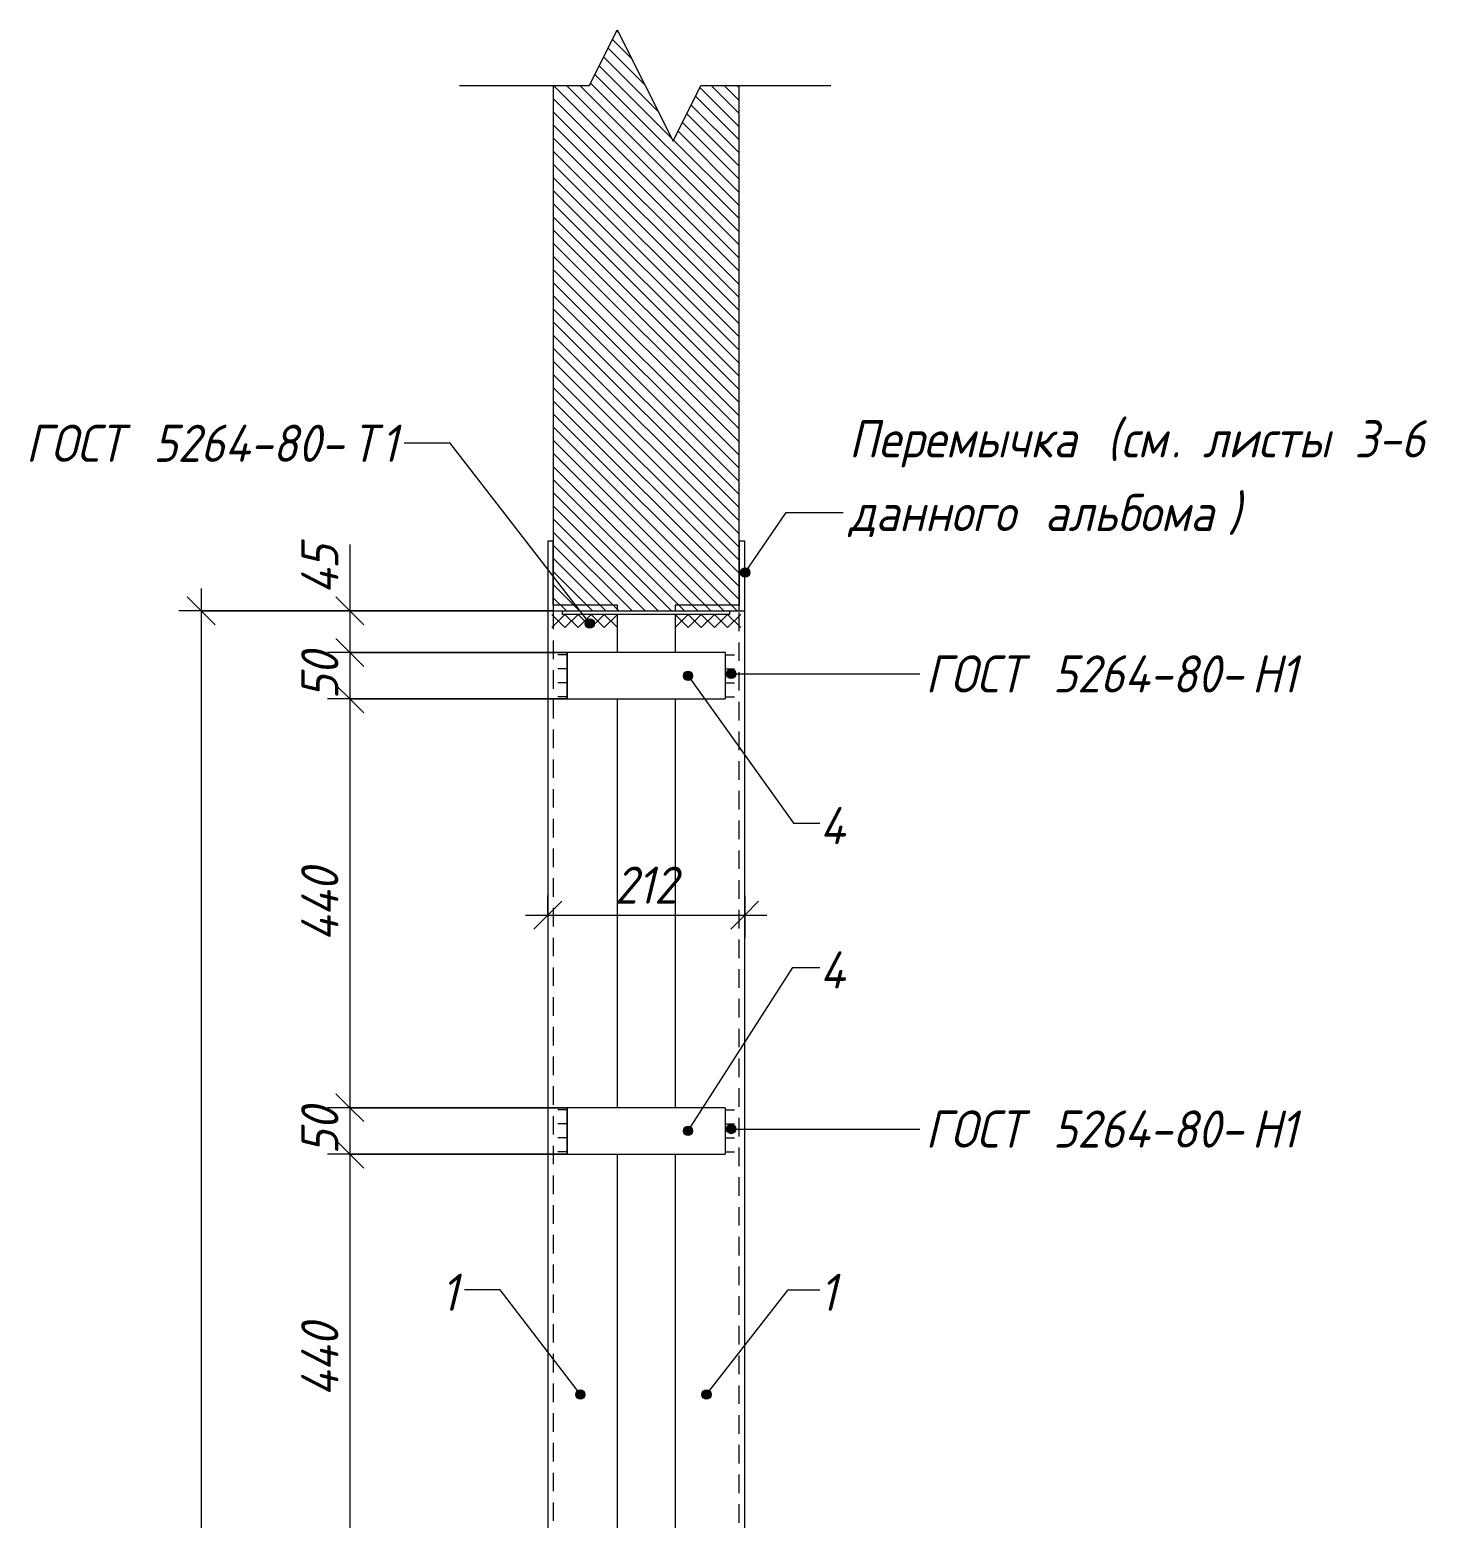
# Model space of a CAD drawing. Header units: millimetres. Extents: x -11164 to -4227, y -523 to 5092.
# Drawn here: x -11164 to -9659, y 1123 to 2726 of the extents above; entities that cross this region are included whole.
import ezdxf

# ---------------------------------------------------------------- set-up
doc = ezdxf.new("R2010")
doc.units = ezdxf.units.MM
doc.linetypes.add('200_ШТРИХ_ш1п0_6_', pattern=[32, 20, -12])
for name, color, linetype, lineweight in [('A-ANNO-DIMS', 7, 'Continuous', 9), ('A-ANNO-DIMS-20', 7, 'Continuous', 9), ('A-DETL-1', 7, 'Continuous', 5), ('A-DETL-2', 7, '200_ШТРИХ_ш1п0_6_', 5), ('A-DETL-GENF-1', 7, 'Continuous', 5), ('A-GENM', 7, 'Continuous', 9), ('A-GENM-IDEN', 7, 'Continuous', 9), ('A-WALL-1', 7, 'Continuous', 18), ('A-WALL-PATT-1', 7, 'Continuous', 5), ('G-ANNO-TEXT', 7, 'Continuous', 9), ('S-BEAM', 7, 'Continuous', 9), ('S-BEAM-1', 7, 'Continuous', 18)]:
    doc.layers.add(name, color=color, linetype=linetype, lineweight=lineweight)
doc.styles.add('ISOCPEUR_I', font='isocpeui.ttf', dxfattribs={"width": 0.9, "height": 40})
doc.dimstyles.new('ISO-2_0_0_9К_СРЕДНИЙ', dxfattribs={"dimscale": 304.8, "dimtxt": 39.839247, "dimasz": 0.098425, "dimexe": 0.07874, "dimexo": 0, "dimgap": 0, "dimtad": 1, "dimdec": 0, "dimzin": 0, "dimdsep": 46, "dimtxsty": 'ISOCPEUR_I', "dimblk1": 'OBLIQUE', "dimblk2": 'OBLIQUE', "dimsah": 1, "dimcen": 0.09, "dimdle": 0.07874, "dimazin": 0, "dimtfac": 1, "dimtdec": 4, "dimtix": 1, "dimtmove": 1, "dimatfit": 3, "dimfxl": 1, "dimtvp": 1, "dimtolj": 1, "dimtzin": 0, "dimarcsym": 2})
doc.dimstyles.new('ISO-2_0_0_9К_СРЕДНИЙ_1', dxfattribs={"dimscale": 304.8, "dimtxt": 39.839247, "dimasz": 0.098425, "dimexe": 0.07874, "dimexo": 0, "dimgap": 0, "dimtad": 1, "dimdec": 0, "dimzin": 0, "dimdsep": 46, "dimtxsty": 'ISOCPEUR_I', "dimblk1": 'OBLIQUE', "dimblk2": 'OBLIQUE', "dimsah": 1, "dimcen": 0.09, "dimdle": 0.07874, "dimazin": 0, "dimtfac": 1, "dimtdec": 4, "dimtix": 1, "dimtmove": 0, "dimatfit": 3, "dimfxl": 1, "dimtvp": 1, "dimtolj": 1, "dimtzin": 0, "dimarcsym": 2})

# ---------------------------------------------------------------- blocks, each defined once
blk = doc.blocks.new('Стойка_Влож_Полоса боковая - Полоса-27101091-АР1_1_СМ-3')
at = {"layer": 'A-GENM'}
for p, q in [((-10585, 2005), (-10585, 2055)), ((-10415, 2055), (-10585, 2055)), ((-10415, 2055), (-10415, 2005)), ((-10585, 2005), (-10415, 2005))]:
    blk.add_line(p, q, dxfattribs=at)
blk = doc.blocks.new('Стойка_Влож_Уголок - Уголок-25666527-АР1_1_СМ-3')
at = {"layer": 'A-GENM'}
for p, q in [((-10394, -55), (-10394, 2100)), ((-10469, 2096), (-10469, 2055)), ((-10469, 2005), (-10469, 1565)), ((-10469, 1515), (-10469, 1075)), ((-10469, 1025), (-10469, 585)), ((-10469, 535), (-10469, 95)), ((-10469, 45), (-10469, -55))]:
    blk.add_line(p, q, dxfattribs=at)
blk = doc.blocks.new('Стойка_Влож_Уголок - Уголок-25666528-АР1_1_СМ-3')
at = {"layer": 'A-GENM'}
for p, q in [((-10606, 2100), (-10606, -55)), ((-10531, 2055), (-10531, 2096)), ((-10531, 1565), (-10531, 2005)), ((-10531, 1075), (-10531, 1515)), ((-10531, 585), (-10531, 1025)), ((-10531, 95), (-10531, 535)), ((-10531, -55), (-10531, 45))]:
    blk.add_line(p, q, dxfattribs=at)
blk = doc.blocks.new('ПР_Пластина - ПР_Пластина-25628647-АР1_1_СМ-3')
at = {"layer": 'S-BEAM'}
for p, q in [((-10590, 2096), (-10590, 2100)), ((-10410, 2096), (-10410, 2100)), ((-10410, 2096), (-10590, 2096))]:
    blk.add_line(p, q, dxfattribs=at)
blk = doc.blocks.new('ПР_Уголок - ПР_Уголок-27029759-АР1_1_СМ-3')
at = {"layer": 'S-BEAM-1'}
for p, q in [((-10600, 2175), (-10606, 2175)), ((-10606, 2175), (-10606, 2100)), ((-10600, 2106), (-10600, 2175)), ((-10606, 2100), (-10531, 2100)), ((-10531, 2106), (-10600, 2106)), ((-10531, 2100), (-10531, 2106))]:
    blk.add_line(p, q, dxfattribs=at)
blk = doc.blocks.new('ПР_Уголок - ПР_Уголок-27029760-АР1_1_СМ-3')
at = {"layer": 'S-BEAM-1'}
for p, q in [((-10394, 2175), (-10400, 2175)), ((-10400, 2175), (-10400, 2106)), ((-10394, 2100), (-10394, 2175)), ((-10400, 2106), (-10469, 2106)), ((-10469, 2106), (-10469, 2100)), ((-10469, 2100), (-10394, 2100))]:
    blk.add_line(p, q, dxfattribs=at)
blk = doc.blocks.new('DET_L_Линия разрыва1 - М20-27083816-АР1_1_СМ-3')
at = {"layer": 'A-DETL-GENF-1'}
for p, q in [((-10561.1, 2665.5), (-10531.1, 2725.5)), ((-10531.1, 2725.5), (-10471.1, 2605.5)), ((-10701.1, 2665.5), (-10561.1, 2665.5)), ((-10471.1, 2605.5), (-10441.1, 2665.5)), ((-10441.1, 2665.5), (-10301.1, 2665.5))]:
    blk.add_line(p, q, dxfattribs=at)
blk = doc.blocks.new('DIMBLOCK1-АР1_1_СМ-3')
at = {"layer": 'A-ANNO-DIMS-20'}
for p, q in [((-10819.1, 2171.4), (-10819.1, 2117.8)), ((-10819.1, 2124), (-10819.1, 2055)), ((-10819.1, 2117.8), (-10819.1, 2077.5)), ((-10600.2, 2100), (-10843.1, 2100)), ((-10819.1, 2100), (-10600.2, 2100)), ((-10585, 2055), (-10843.1, 2055)), ((-10819.1, 2055), (-10585, 2055))]:
    blk.add_line(p, q, dxfattribs=at)
at = {"layer": 'A-ANNO-DIMS-20', "lineweight": 20}
for p, q in [((-10819.1, 2100), (-10834.1, 2115)), ((-10819.1, 2100), (-10804.1, 2085)), ((-10819.1, 2055), (-10834.1, 2070)), ((-10819.1, 2055), (-10804.1, 2040))]:
    blk.add_line(p, q, dxfattribs=at)
at = {"layer": 'A-ANNO-DIMS-20', "color": 0, "insert": (-10871.4, 2117.8), "char_height": 40, "width": 64.356, "attachment_point": 1, "rotation": 90, "line_spacing_factor": 1.149209, "style": 'ISOCPEUR_I'}
blk.add_mtext('45', dxfattribs=at)
blk = doc.blocks.new('_Oblique')
at = {"color": 0, "linetype": 'ByBlock', "lineweight": -2}
blk.add_line((-0.5, -0.5), (0.5, 0.5), dxfattribs=at)
blk = doc.blocks.new('DIMBLOCK2-АР1_1_СМ-3')
at = {"layer": 'A-ANNO-DIMS-20', "lineweight": 20}
for p, q in [((-10819.1, 2055), (-10834.1, 2070)), ((-10819.1, 2055), (-10804.1, 2040)), ((-10819.1, 2005), (-10834.1, 2020)), ((-10819.1, 2005), (-10804.1, 1990))]:
    blk.add_line(p, q, dxfattribs=at)
at = {"layer": 'A-ANNO-DIMS-20'}
for p, q in [((-10585, 2055), (-10843.1, 2055)), ((-10819.1, 2055), (-10819.1, 2005)), ((-10819.1, 2055), (-10585, 2055)), ((-10585, 2005), (-10843.1, 2005)), ((-10819.1, 2005), (-10585, 2005))]:
    blk.add_line(p, q, dxfattribs=at)
at = {"layer": 'A-ANNO-DIMS-20', "color": 0, "insert": (-10871.4, 2004.7), "char_height": 40, "width": 60.678, "attachment_point": 1, "rotation": 90, "line_spacing_factor": 1.149209, "style": 'ISOCPEUR_I'}
blk.add_mtext('50', dxfattribs=at)
blk = doc.blocks.new('DIMBLOCK3-АР1_1_СМ-3')
at = {"layer": 'A-ANNO-DIMS-20', "lineweight": 20}
for p, q in [((-10819.1, 2005), (-10834.1, 2020)), ((-10819.1, 2005), (-10804.1, 1990)), ((-10819.1, 1565), (-10834.1, 1580)), ((-10819.1, 1565), (-10804.1, 1550))]:
    blk.add_line(p, q, dxfattribs=at)
at = {"layer": 'A-ANNO-DIMS-20'}
for p, q in [((-10585, 2005), (-10843.1, 2005)), ((-10819.1, 2005), (-10819.1, 1565)), ((-10819.1, 2005), (-10585, 2005)), ((-10585, 1565), (-10843.1, 1565)), ((-10819.1, 1565), (-10585, 1565))]:
    blk.add_line(p, q, dxfattribs=at)
at = {"layer": 'A-ANNO-DIMS-20', "color": 0, "insert": (-10871.4, 1744), "char_height": 40, "width": 98.372, "attachment_point": 1, "rotation": 90, "line_spacing_factor": 1.149209, "style": 'ISOCPEUR_I'}
blk.add_mtext('440', dxfattribs=at)
blk = doc.blocks.new('DIMBLOCK4-АР1_1_СМ-3')
at = {"layer": 'A-ANNO-DIMS-20', "lineweight": 20}
for p, q in [((-10819.1, 1565), (-10834.1, 1580)), ((-10819.1, 1565), (-10804.1, 1550)), ((-10819.1, 1515), (-10834.1, 1530)), ((-10819.1, 1515), (-10804.1, 1500))]:
    blk.add_line(p, q, dxfattribs=at)
at = {"layer": 'A-ANNO-DIMS-20'}
for p, q in [((-10585, 1565), (-10843.1, 1565)), ((-10819.1, 1565), (-10819.1, 1515)), ((-10819.1, 1565), (-10585, 1565)), ((-10585, 1515), (-10843.1, 1515)), ((-10819.1, 1515), (-10585, 1515))]:
    blk.add_line(p, q, dxfattribs=at)
at = {"layer": 'A-ANNO-DIMS-20', "color": 0, "insert": (-10871.4, 1514.7), "char_height": 40, "width": 60.678, "attachment_point": 1, "rotation": 90, "line_spacing_factor": 1.149209, "style": 'ISOCPEUR_I'}
blk.add_mtext('50', dxfattribs=at)
blk = doc.blocks.new('DIMBLOCK5-АР1_1_СМ-3')
at = {"layer": 'A-ANNO-DIMS-20', "lineweight": 20}
for p, q in [((-10819.1, 1515), (-10834.1, 1530)), ((-10819.1, 1515), (-10804.1, 1500)), ((-10819.1, 1075), (-10834.1, 1090)), ((-10819.1, 1075), (-10804.1, 1060))]:
    blk.add_line(p, q, dxfattribs=at)
at = {"layer": 'A-ANNO-DIMS-20'}
for p, q in [((-10585, 1515), (-10843.1, 1515)), ((-10819.1, 1515), (-10819.1, 1075)), ((-10819.1, 1515), (-10585, 1515)), ((-10585, 1075), (-10843.1, 1075)), ((-10819.1, 1075), (-10585, 1075))]:
    blk.add_line(p, q, dxfattribs=at)
at = {"layer": 'A-ANNO-DIMS-20', "color": 0, "insert": (-10871.4, 1254), "char_height": 40, "width": 98.372, "attachment_point": 1, "rotation": 90, "line_spacing_factor": 1.149209, "style": 'ISOCPEUR_I'}
blk.add_mtext('440', dxfattribs=at)
blk = doc.blocks.new('DIMBLOCK12-АР1_1_СМ-3')
at = {"layer": 'A-ANNO-DIMS-20'}
for p, q in [((-10979.1, 2124), (-10979.1, -154)), ((-10687, 2100), (-11003.1, 2100)), ((-10979.1, 2100), (-10687, 2100)), ((-10957.9, -130), (-11003.1, -130)), ((-10979.1, -130), (-10957.9, -130))]:
    blk.add_line(p, q, dxfattribs=at)
at = {"layer": 'A-ANNO-DIMS-20', "lineweight": 20}
for p, q in [((-10979.1, 2100), (-10994.1, 2115)), ((-10979.1, 2100), (-10964.1, 2085)), ((-10979.1, -130), (-10994.1, -115)), ((-10979.1, -130), (-10964.1, -145))]:
    blk.add_line(p, q, dxfattribs=at)
at = {"layer": 'A-ANNO-DIMS-20', "color": 0, "insert": (-11031.4, 934.4), "char_height": 40, "width": 121.356, "attachment_point": 1, "rotation": 90, "line_spacing_factor": 1.149209, "style": 'ISOCPEUR_I'}
blk.add_mtext('2230', dxfattribs=at)
blk = doc.blocks.new('DIMBLOCK13-АР1_1_СМ-3')
at = {"layer": 'A-ANNO-DIMS-20'}
for p, q in [((-10606, 1793.5), (-10606, 1748.3)), ((-10606, 1772.3), (-10606, 1793.5)), ((-10394, 1793.5), (-10394, 1748.3)), ((-10394, 1772.3), (-10394, 1793.5)), ((-10630, 1772.3), (-10370, 1772.3))]:
    blk.add_line(p, q, dxfattribs=at)
at = {"layer": 'A-ANNO-DIMS-20', "lineweight": 20}
for p, q in [((-10606, 1772.3), (-10591, 1787.3)), ((-10394, 1772.3), (-10379, 1787.3)), ((-10606, 1772.3), (-10621, 1757.3)), ((-10394, 1772.3), (-10409, 1757.3))]:
    blk.add_line(p, q, dxfattribs=at)
at = {"layer": 'A-ANNO-DIMS-20', "color": 0, "insert": (-10534.1, 1824.6), "char_height": 40, "width": 81.824, "attachment_point": 1, "line_spacing_factor": 1.149209, "style": 'ISOCPEUR_I'}
blk.add_mtext('212', dxfattribs=at)

msp = doc.modelspace()

# ---------------------------------------------------------------- hatches: boundary and pattern name
at = {"layer": 'A-GENM-IDEN'}
h = msp.add_hatch(color=256, dxfattribs=at)
edge = h.paths.add_edge_path(flags=0)
edge.add_arc((-10455, 2030), 5, 0, 360)
h = msp.add_hatch(color=256, dxfattribs=at)
edge = h.paths.add_edge_path(flags=0)
edge.add_arc((-10455, 1540), 5, 0, 360)
h = msp.add_hatch(color=256, dxfattribs=at)
edge = h.paths.add_edge_path(flags=0)
edge.add_arc((-10570.9, 1256.1), 5, 0, 360)
h = msp.add_hatch(color=256, dxfattribs=at)
edge = h.paths.add_edge_path(flags=0)
edge.add_arc((-10435.1, 1256.1), 5, 0, 360)
at = {"layer": 'A-WALL-PATT-1'}
h = msp.add_hatch(dxfattribs=at)
h.set_pattern_fill('FP_2', color=256, style=0, pattern_type=2)
h.set_pattern_definition([(135, (-9142.308, 4305), (-7.071068, -7.071068), [])])
h.paths.add_polyline_path([(-10600, 2100), (-10400, 2100), (-10400, 2665.5), (-10441.1, 2665.5), (-10471.1, 2605.5), (-10531.1, 2725.5), (-10561.1, 2665.5), (-10600, 2665.5), (-10600, 2605.5)], flags=0)
at = {"layer": 'G-ANNO-TEXT'}
h = msp.add_hatch(color=256, dxfattribs=at)
edge = h.paths.add_edge_path(flags=0)
edge.add_arc((-10393.4, 2141.1), 5, 0, 360)
h = msp.add_hatch(color=256, dxfattribs=at)
edge = h.paths.add_edge_path(flags=0)
edge.add_arc((-10560.8, 2086.2), 5, 0, 360)
h = msp.add_hatch(color=256, dxfattribs=at)
edge = h.paths.add_edge_path(flags=0)
edge.add_arc((-10408.5, 2032), 5, 0, 360)
h = msp.add_hatch(color=256, dxfattribs=at)
edge = h.paths.add_edge_path(flags=0)
edge.add_arc((-10408.5, 1542), 5, 0, 360)

# ---------------------------------------------------------------- linework, layer by layer
at = {"layer": 'A-DETL-1'}
for p, q in [((-10601.7, 2096), (-10587.6, 2081.9)), ((-10587.6, 2096), (-10601.7, 2081.9)), ((-10587.6, 2096), (-10573.4, 2081.9)), ((-10573.4, 2096), (-10587.6, 2081.9)), ((-10573.4, 2096), (-10559.3, 2081.9)), ((-10559.3, 2096), (-10573.4, 2081.9)), ((-10559.3, 2096), (-10545.1, 2081.9)), ((-10545.1, 2096), (-10559.3, 2081.9)), ((-10545.1, 2096), (-10531, 2081.9)), ((-10531, 2096), (-10545.1, 2081.9)), ((-10454.9, 2096), (-10469, 2081.9)), ((-10469, 2096), (-10454.9, 2081.9)), ((-10440.7, 2096), (-10454.9, 2081.9)), ((-10454.9, 2096), (-10440.7, 2081.9)), ((-10426.6, 2096), (-10440.7, 2081.9)), ((-10440.7, 2096), (-10426.6, 2081.9)), ((-10412.4, 2096), (-10426.6, 2081.9)), ((-10426.6, 2096), (-10412.4, 2081.9)), ((-10398.3, 2096), (-10412.4, 2081.9)), ((-10412.4, 2096), (-10398.3, 2081.9)), ((-10585, 2052.5), (-10595, 2052.5)), ((-10585, 2055), (-10585, 2005)), ((-10415, 2055), (-10415, 2005)), ((-10415, 2052.5), (-10405, 2052.5)), ((-10585, 2037.5), (-10595, 2037.5)), ((-10415, 2037.5), (-10405, 2037.5)), ((-10585, 2022.5), (-10595, 2022.5)), ((-10415, 2022.5), (-10405, 2022.5)), ((-10585, 2007.5), (-10595, 2007.5)), ((-10415, 2007.5), (-10405, 2007.5)), ((-10585, 1562.5), (-10595, 1562.5)), ((-10585, 1565), (-10585, 1515)), ((-10415, 1565), (-10415, 1515)), ((-10415, 1562.5), (-10405, 1562.5)), ((-10585, 1547.5), (-10595, 1547.5)), ((-10415, 1547.5), (-10405, 1547.5)), ((-10585, 1532.5), (-10595, 1532.5)), ((-10415, 1532.5), (-10405, 1532.5)), ((-10585, 1517.5), (-10595, 1517.5)), ((-10415, 1517.5), (-10405, 1517.5))]:
    msp.add_line(p, q, dxfattribs=at)
at = {"layer": 'A-DETL-2'}
for p, q in [((-10600, 2100), (-10600, -130)), ((-10400, -130), (-10400, 2100))]:
    msp.add_line(p, q, dxfattribs=at)
at = {"layer": 'A-GENM-IDEN'}
for p, q in [((-10455, 2030), (-10341.3, 1871.2)), ((-10341.3, 1871.2), (-10313.1, 1871.2)), ((-10455, 1540), (-10342.3, 1715.8)), ((-10342.3, 1715.8), (-10313.1, 1715.8)), ((-10657.1, 1368.7), (-10695.6, 1368.7)), ((-10570.9, 1256.1), (-10657.1, 1368.7)), ((-10435.1, 1256.1), (-10347.3, 1368.7)), ((-10347.3, 1368.7), (-10313.1, 1368.7))]:
    msp.add_line(p, q, dxfattribs=at)
for centre in [(-10455, 2030), (-10455, 1540), (-10570.9, 1256.1), (-10435.1, 1256.1)]:
    msp.add_circle(centre, 5, dxfattribs=at)
at = {"layer": 'A-WALL-1'}
for p, q in [((-10600, 2665.5), (-10600, 2100)), ((-10400, 2100), (-10400, 2665.5)), ((-10600, 2100), (-10400, 2100))]:
    msp.add_line(p, q, dxfattribs=at)
at = {"layer": 'G-ANNO-TEXT'}
for p, q in [((-10746.2, 2280.3), (-10760.6, 2280.3)), ((-10711.2, 2280.3), (-10746.2, 2280.3)), ((-10560.8, 2086.2), (-10711.2, 2280.3)), ((-10393.4, 2141.1), (-10349.2, 2205.7)), ((-10349.2, 2205.7), (-10287.8, 2205.7)), ((-10408.5, 2032), (-10205.4, 2032)), ((-10408.5, 1542), (-10205.4, 1542))]:
    msp.add_line(p, q, dxfattribs=at)
for centre in [(-10393.4, 2141.1), (-10560.8, 2086.2), (-10408.5, 2032), (-10408.5, 1542)]:
    msp.add_circle(centre, 5, dxfattribs=at)

# ---------------------------------------------------------------- block references
at = {"layer": 'A-DETL-GENF-1'}
msp.add_blockref('DET_L_Линия разрыва1 - М20-27083816-АР1_1_СМ-3', (0, 0), dxfattribs=at)
at = {"layer": 'A-GENM'}
for name, p in [('Стойка_Влож_Уголок - Уголок-25666528-АР1_1_СМ-3', (0, 0)), ('Стойка_Влож_Уголок - Уголок-25666527-АР1_1_СМ-3', (0, 0)), ('Стойка_Влож_Полоса боковая - Полоса-27101091-АР1_1_СМ-3', (0, 0)), ('Стойка_Влож_Полоса боковая - Полоса-27101091-АР1_1_СМ-3', (0, -490))]:
    msp.add_blockref(name, p, dxfattribs=at)
at = {"layer": 'S-BEAM'}
for name in ['ПР_Уголок - ПР_Уголок-27029759-АР1_1_СМ-3', 'ПР_Уголок - ПР_Уголок-27029760-АР1_1_СМ-3', 'ПР_Пластина - ПР_Пластина-25628647-АР1_1_СМ-3']:
    msp.add_blockref(name, (0, 0), dxfattribs=at)

# ---------------------------------------------------------------- texts
at = {"layer": 'A-GENM-IDEN', "char_height": 40, "attachment_point": 1, "style": 'ISOCPEUR_I'}
for s, insert, width in [('\\fISOCPEUR|b0|i1|c204|p34|;\\W.9;4', (-10313.1, 1888.7), 37.519), ('\\fISOCPEUR|b0|i1|c204|p34|;\\W.9;4', (-10313.1, 1733.3), 37.519), ('\\fISOCPEUR|b0|i1|c204|p34|;\\W.9;1', (-10720.7, 1386.2), 23.089), ('\\fISOCPEUR|b0|i1|c204|p34|;\\W.9;1', (-10313.1, 1386.2), 23.089)]:
    msp.add_mtext(s, dxfattribs=dict(at, insert=insert, width=width))
at = {"layer": 'G-ANNO-TEXT', "char_height": 40, "attachment_point": 1, "style": 'ISOCPEUR_I'}
for s, insert, width in [(' (', (-10027.1, 2305.1), 46.177), ('ГОСТ', (-11167.9, 2300.3), 138.532), (' 5264-80-', (-11053.6, 2300.3), 287.164), ('\\fISOCPEUR|b0|i1|c204|p34|;\\W.9;Т', (-10816.6, 2300.3), 37.519), ('\\fISOCPEUR|b0|i1|c204|p34|;\\W.9;1', (-10785.7, 2300.3), 23.089), ('Перемычка', (-10281.8, 2305.1), 308.81), ('см', (-9989, 2305.1), 64.937), ('листы', (-9900.8, 2305.1), 170.278), (' 3-6 ', (-9760.4, 2305.1), 132.759), ('. ', (-9935.4, 2305.1), 41.848), ('\\fISOCPEUR|b0|i1|c204|p34|;\\W.9;)', (-9873.5, 2225.7), 18.759), ('данного', (-10281.8, 2225.7), 228), ('\\fISOCPEUR|b0|i1|c204|p34|;\\W.9; ', (-10093.7, 2225.7), 27.418), ('альбома', (-10071.1, 2225.7), 239.544), ('ГОСТ', (-10199.4, 2052), 138.532), (' 5264-80-', (-10085.1, 2052), 287.164), ('\\fISOCPEUR|b0|i1|c204|p34|;\\W.9;Н', (-9848.1, 2052), 37.519), ('\\fISOCPEUR|b0|i1|c204|p34|;\\W.9;1', (-9817.2, 2052), 23.089), ('ГОСТ', (-10199.4, 1562), 138.532), (' 5264-80-', (-10085.1, 1562), 287.164), ('\\fISOCPEUR|b0|i1|c204|p34|;\\W.9;Н', (-9848.1, 1562), 37.519), ('\\fISOCPEUR|b0|i1|c204|p34|;\\W.9;1', (-9817.2, 1562), 23.089)]:
    msp.add_mtext(s, dxfattribs=dict(at, insert=insert, width=width))

# ---------------------------------------------------------------- dimensions: what is measured, and where the dimension line sits
at = {"layer": 'A-ANNO-DIMS'}
dim = msp.add_linear_dim(base=(-10819.1, 2055), p1=(-10600.2, 2100), p2=(-10585, 2055), angle=90, dimstyle='ISO-2_0_0_9К_СРЕДНИЙ', override={"dimpost": '<>', "dimfxl": 47.510605}, dxfattribs=at)
dim.commit()
dim.dimension.update_dxf_attribs({"geometry": 'DIMBLOCK1-АР1_1_СМ-3', "text_midpoint": (-10844.7, 2150), "dimtype": 160, "text_rotation": 90})
for base, p1, p2, override, picture, middle in [((-10979.1, -130), (-10687, 2100), (-10957.9, -130), {"dimpost": '<>', "dimfxl": 2246.398305}, 'DIMBLOCK12-АР1_1_СМ-3', (-10999.1, 985)), ((-10819.1, 2005), (-10585, 2055), (-10585, 2005), {"dimpost": '<>', "dimfxl": 50}, 'DIMBLOCK2-АР1_1_СМ-3', (-10839.1, 2030)), ((-10819.1, 1565), (-10585, 2005), (-10585, 1565), {"dimpost": '<>', "dimfxl": 440}, 'DIMBLOCK3-АР1_1_СМ-3', (-10839.1, 1785)), ((-10819.1, 1515), (-10585, 1565), (-10585, 1515), {"dimpost": '<>', "dimfxl": 50}, 'DIMBLOCK4-АР1_1_СМ-3', (-10839.1, 1540)), ((-10819.1, 1075), (-10585, 1515), (-10585, 1075), {"dimpost": '<>', "dimfxl": 440}, 'DIMBLOCK5-АР1_1_СМ-3', (-10839.1, 1295))]:
    dim = msp.add_linear_dim(base=base, p1=p1, p2=p2, angle=90, dimstyle='ISO-2_0_0_9К_СРЕДНИЙ_1', override=override, dxfattribs=at)
    dim.commit()
    dim.dimension.update_dxf_attribs({"geometry": picture, "text_midpoint": middle})
dim = msp.add_linear_dim(base=(-10394, 1772.3), p1=(-10606, 1793.5), p2=(-10394, 1793.5), dimstyle='ISO-2_0_0_9К_СРЕДНИЙ_1', override={"dimpost": '<>', "dimfxl": 212}, dxfattribs=at)
dim.commit()
dim.dimension.update_dxf_attribs({"geometry": 'DIMBLOCK13-АР1_1_СМ-3', "text_midpoint": (-10500, 1792.3)})

doc.saveas('drawing.dxf')
